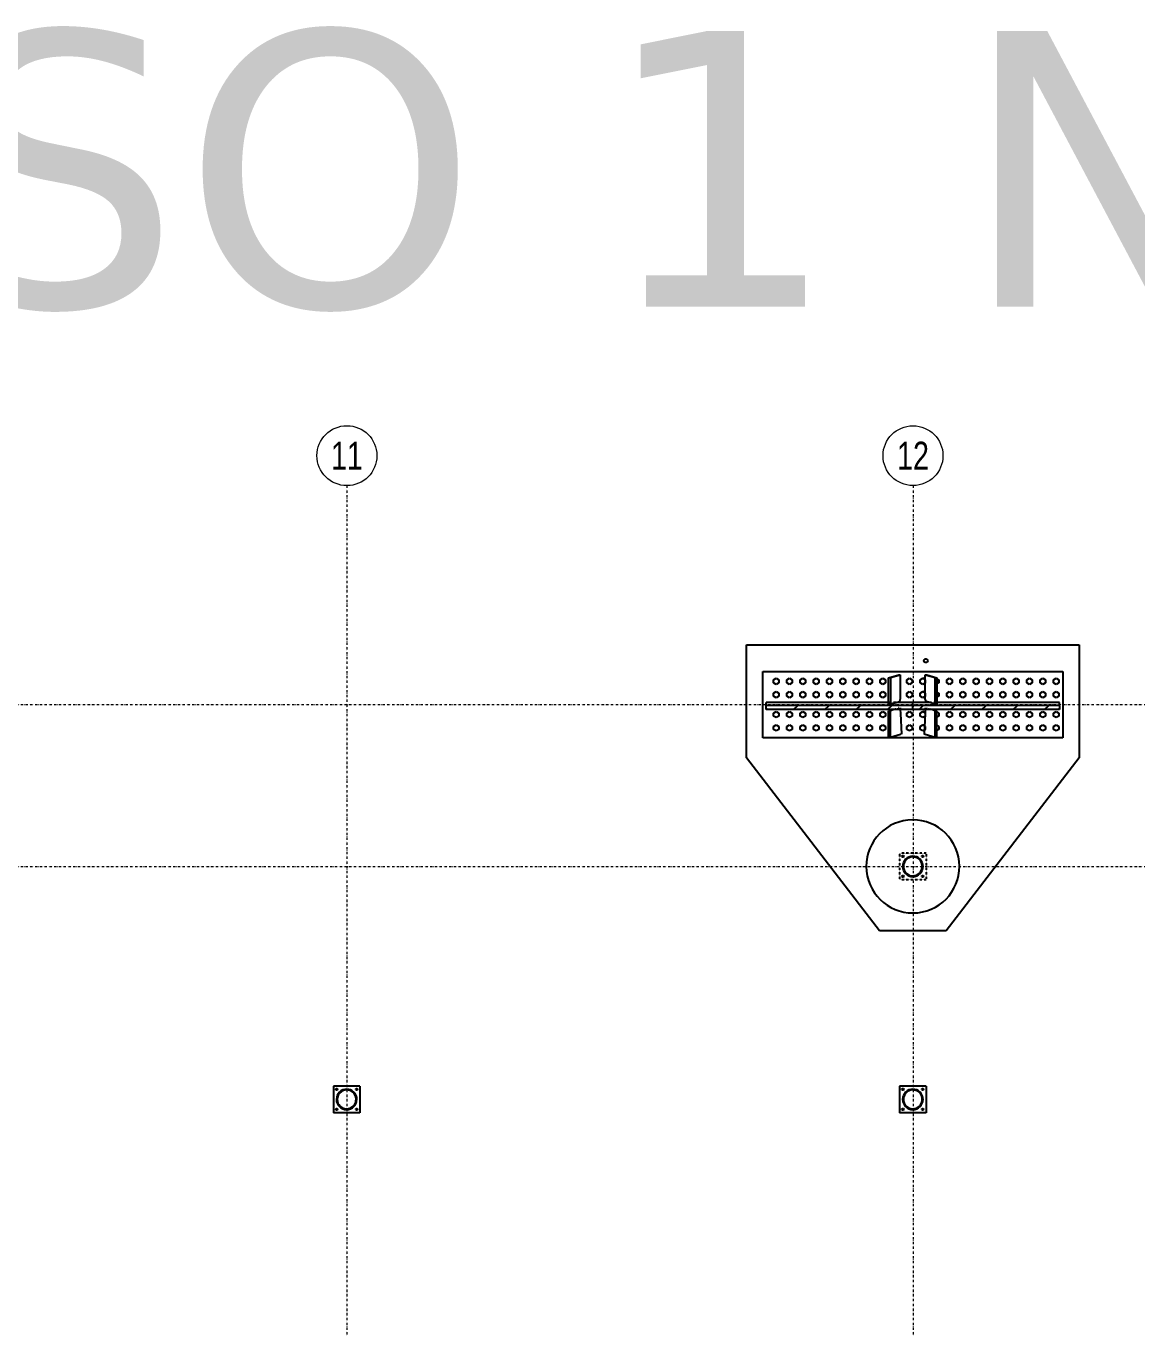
# Model space of a CAD drawing. Header units: millimetres. Extents: x 1541 to 289025, y -12015 to 47026.
# Drawn here: x 13612 to 14821, y -10196 to -8778 of the extents above; entities that cross this region are included whole.
import ezdxf
from ezdxf.enums import TextEntityAlignment as Align

# ---------------------------------------------------------------- set-up
doc = ezdxf.new("R2010")
doc.units = ezdxf.units.MM
doc.header["$LTSCALE"] = 0.1
for name, pattern in [('ACAD_ISO02W100', [15, 12, -3]), ('DASHDOTX2', [50.8, 25.4, -12.7, 0, -12.7]), ('DXK_LINE_DOT2', [3.9198, 1.9599, -1.9599]), ('Grid Line', [3.33375, 1.905, -0.47625, 0.47625, -0.47625])]:
    doc.linetypes.add(name, pattern=pattern)
doc.layers.get('0').update_dxf_attribs({"color": 255})
doc.layers.add('COTAS', color=8, linetype='Continuous')
doc.layers.add('TEXTO GENRAL', color=3, linetype='Continuous')
doc.layers.add('E_EJES', color=8, linetype='Continuous', lineweight=9)
doc.layers.add('E_EJES-1', color=8, linetype='Grid Line', lineweight=9)
doc.styles.add('Swis721 LtCn BT_1', font='swisscl.ttf', dxfattribs={"height": 0.42})
doc.styles.add('TEXTO GENERAL', font='verdana.ttf', dxfattribs={"height": 0.9})

# ---------------------------------------------------------------- blocks, each defined once
blk = doc.blocks.new('Grid - CNI_NOMBRE EJES-372759-_26_00m_LOC COLUMNAS Y MUROS PISO 7')
at = {"layer": 'E_EJES'}
blk.add_circle((0, 0), 0.003, dxfattribs=at)

msp = doc.modelspace()

# ---------------------------------------------------------------- hatches: boundary and pattern name
at = {"linetype": 'Continuous'}
h = msp.add_hatch(dxfattribs=at)
h.set_pattern_fill('', scale=7.611392, style=0, pattern_type=0)
h.set_pattern_definition([(45, (14417.823, -9517.53), (-17.088, 17.088), [])])
h.paths.add_polyline_path([(14736.8, -9517.5), (14417.8, -9517.5), (14417.8, -9518.3), (14418, -9522.2), (14736.6, -9522.2), (14736.8, -9518.3)])
h = msp.add_hatch(dxfattribs=at)
h.set_pattern_fill('', scale=7.611392, style=0, pattern_type=0)
h.set_pattern_definition([(45, (14588.128, -9690.706), (-17.088, 17.088), [])])
h.paths.add_polyline_path([(14588.3, -9692.9), (14588.1, -9690.7), (14587.5, -9688.6), (14586.5, -9686.7), (14585.1, -9685), (14583.4, -9683.7), (14581.5, -9682.6), (14579.4, -9682), (14577.3, -9681.8), (14575.1, -9682), (14573.1, -9682.6), (14571.1, -9683.7), (14569.5, -9685), (14568.1, -9686.7), (14567.1, -9688.6), (14566.4, -9690.7), (14566.2, -9692.9), (14566.4, -9695), (14567.1, -9697.1), (14568.1, -9699), (14569.5, -9700.7), (14571.1, -9702.1), (14573.1, -9703.1), (14575.1, -9703.7), (14577.3, -9703.9), (14579.4, -9703.7), (14581.5, -9703.1), (14583.4, -9702.1), (14585.1, -9700.7), (14586.5, -9699), (14587.5, -9697.1), (14588.1, -9695)])
h.paths.add_polyline_path([(14586.8, -9696.8), (14585.9, -9698.6), (14584.6, -9700.2), (14583, -9701.5), (14581.2, -9702.4), (14579.3, -9703), (14577.3, -9703.2), (14575.3, -9703), (14573.3, -9702.4), (14571.5, -9701.5), (14570, -9700.2), (14568.7, -9698.6), (14567.7, -9696.8), (14567.2, -9694.9), (14567, -9692.9), (14567.2, -9690.8), (14567.7, -9688.9), (14568.7, -9687.1), (14570, -9685.6), (14571.5, -9684.3), (14573.3, -9683.3), (14575.3, -9682.7), (14577.3, -9682.5), (14579.3, -9682.7), (14581.2, -9683.3), (14583, -9684.3), (14584.6, -9685.6), (14585.9, -9687.1), (14586.8, -9688.9), (14587.4, -9690.8), (14587.6, -9692.9), (14587.4, -9694.9)])
h = msp.add_hatch(color=96, dxfattribs=at)
h.paths.add_polyline_path([(13972.2, -9946.6), (13972, -9944.4), (13971.3, -9942.4), (13970.3, -9940.4), (13968.9, -9938.8), (13967.3, -9937.4), (13965.4, -9936.4), (13963.3, -9935.7), (13961.1, -9935.5), (13959, -9935.7), (13956.9, -9936.4), (13955, -9937.4), (13953.3, -9938.8), (13951.9, -9940.4), (13950.9, -9942.4), (13950.3, -9944.4), (13950.1, -9946.6), (13950.3, -9948.7), (13950.9, -9950.8), (13951.9, -9952.7), (13953.3, -9954.4), (13955, -9955.8), (13956.9, -9956.8), (13959, -9957.4), (13961.1, -9957.6), (13963.3, -9957.4), (13965.4, -9956.8), (13967.3, -9955.8), (13968.9, -9954.4), (13970.3, -9952.7), (13971.3, -9950.8), (13972, -9948.7)])
h.paths.add_polyline_path([(13970.7, -9950.5), (13969.7, -9952.3), (13968.4, -9953.9), (13966.9, -9955.2), (13965.1, -9956.1), (13963.1, -9956.7), (13961.1, -9956.9), (13959.1, -9956.7), (13957.2, -9956.1), (13955.4, -9955.2), (13953.8, -9953.9), (13952.5, -9952.3), (13951.6, -9950.5), (13951, -9948.6), (13950.8, -9946.6), (13951, -9944.6), (13951.6, -9942.6), (13952.5, -9940.8), (13953.8, -9939.3), (13955.4, -9938), (13957.2, -9937), (13959.1, -9936.5), (13961.1, -9936.3), (13963.1, -9936.5), (13965.1, -9937), (13966.9, -9938), (13968.4, -9939.3), (13969.7, -9940.8), (13970.7, -9942.6), (13971.3, -9944.6), (13971.5, -9946.6), (13971.3, -9948.6)])
h = msp.add_hatch(color=96, dxfattribs=at)
h.paths.add_polyline_path([(14588.3, -9946.6), (14588.1, -9944.4), (14587.5, -9942.3), (14586.5, -9940.4), (14585.1, -9938.8), (14583.4, -9937.4), (14581.5, -9936.4), (14579.4, -9935.7), (14577.3, -9935.5), (14575.1, -9935.7), (14573, -9936.4), (14571.1, -9937.4), (14569.5, -9938.8), (14568.1, -9940.4), (14567.1, -9942.3), (14566.4, -9944.4), (14566.2, -9946.6), (14566.4, -9948.7), (14567.1, -9950.8), (14568.1, -9952.7), (14569.5, -9954.4), (14571.1, -9955.8), (14573, -9956.8), (14575.1, -9957.4), (14577.3, -9957.6), (14579.4, -9957.4), (14581.5, -9956.8), (14583.4, -9955.8), (14585.1, -9954.4), (14586.5, -9952.7), (14587.5, -9950.8), (14588.1, -9948.7)])
h.paths.add_polyline_path([(14586.8, -9950.5), (14585.9, -9952.3), (14584.6, -9953.9), (14583, -9955.2), (14581.2, -9956.1), (14579.3, -9956.7), (14577.3, -9956.9), (14575.3, -9956.7), (14573.3, -9956.1), (14571.5, -9955.2), (14570, -9953.9), (14568.7, -9952.3), (14567.7, -9950.5), (14567.1, -9948.6), (14566.9, -9946.6), (14567.1, -9944.6), (14567.7, -9942.6), (14568.7, -9940.8), (14570, -9939.3), (14571.5, -9938), (14573.3, -9937), (14575.3, -9936.4), (14577.3, -9936.2), (14579.3, -9936.4), (14581.2, -9937), (14583, -9938), (14584.6, -9939.3), (14585.9, -9940.8), (14586.8, -9942.6), (14587.4, -9944.6), (14587.6, -9946.6), (14587.4, -9948.6)])

# ---------------------------------------------------------------- linework, layer by layer
at = {"color": 2, "linetype": 'Continuous'}
for p, q in [((14396.1, -9574.7), (14396.1, -9451.5)), ((14396.1, -9451.5), (14758.5, -9451.5)), ((14758.5, -9451.5), (14758.5, -9574.7)), ((14414.2, -9553), (14414.2, -9480.5)), ((14414.2, -9480.5), (14740.4, -9480.5)), ((14551, -9487.4), (14561.9, -9484.2)), ((14552.9, -9487.3), (14563.6, -9484.2)), ((14561.9, -9484.2), (14563.6, -9484.2)), ((14563.6, -9484.2), (14563.7, -9510.3)), ((14590.9, -9484.2), (14592.7, -9484.2)), ((14590.9, -9510.3), (14590.9, -9484.2)), ((14590.9, -9484.2), (14601.6, -9487.3)), ((14592.7, -9484.2), (14603.5, -9487.4)), ((14740.4, -9480.5), (14740.4, -9553)), ((14551, -9487.4), (14552.9, -9487.3)), ((14551, -9516.4), (14551, -9487.4)), ((14552.9, -9487.3), (14552.9, -9516.3)), ((14601.6, -9516.3), (14601.6, -9487.3)), ((14601.6, -9487.3), (14603.5, -9487.4)), ((14603.5, -9487.4), (14603.5, -9516.4)), ((14552.9, -9516.3), (14562.9, -9513.4)), ((14563.7, -9510.3), (14562.9, -9513.4)), ((14591.7, -9513.4), (14590.9, -9510.3)), ((14601.6, -9516.3), (14591.7, -9513.4)), ((14417.8, -9517.5), (14417.8, -9514.4)), ((14551, -9514.4), (14417.8, -9514.4)), ((14417.8, -9518.3), (14417.8, -9517.5)), ((14736.8, -9517.5), (14417.8, -9517.5)), ((14417.8, -9522.2), (14417.8, -9518.3)), ((14418, -9522.2), (14417.8, -9518.3)), ((14418, -9522.2), (14417.8, -9522.2)), ((14736.6, -9522.2), (14418, -9522.2)), ((14552.9, -9516.3), (14551, -9516.4)), ((14555.3, -9522.2), (14551, -9523.5)), ((14551, -9523.5), (14552.9, -9523.4)), ((14551, -9552.6), (14551, -9523.5)), ((14557, -9522.2), (14552.9, -9523.4)), ((14552.9, -9552.5), (14552.9, -9523.4)), ((14595, -9514.4), (14559.6, -9514.4)), ((14563.7, -9520.2), (14563.7, -9522.2)), ((14563.7, -9522.2), (14563.9, -9526.4)), ((14563.9, -9526.4), (14565, -9548.9)), ((14590.6, -9526.4), (14589.6, -9548.9)), ((14590.8, -9522.2), (14590.6, -9526.4)), ((14590.9, -9520.2), (14590.8, -9522.2)), ((14601.6, -9523.4), (14597.5, -9522.2)), ((14603.5, -9523.5), (14599.3, -9522.2)), ((14603.5, -9516.4), (14601.6, -9516.3)), ((14601.6, -9552.5), (14601.6, -9523.4)), ((14601.6, -9523.4), (14603.5, -9523.5)), ((14736.8, -9514.4), (14603.5, -9514.4)), ((14603.5, -9552.6), (14603.5, -9523.5)), ((14736.8, -9518.3), (14736.6, -9522.2)), ((14736.8, -9522.2), (14736.6, -9522.2)), ((14736.8, -9517.5), (14736.8, -9514.4)), ((14736.8, -9518.3), (14736.8, -9517.5)), ((14736.8, -9518.3), (14736.8, -9522.2)), ((14740.4, -9553), (14414.2, -9553)), ((14551, -9552.6), (14552.9, -9552.5)), ((14563.9, -9549.2), (14552.9, -9552.5)), ((14590.6, -9549.2), (14589.6, -9548.9)), ((14601.6, -9552.5), (14590.6, -9549.2)), ((14601.6, -9552.5), (14603.5, -9552.6)), ((14541, -9763), (14396.1, -9574.7)), ((14758.5, -9574.7), (14613.5, -9763)), ((14613.5, -9763), (14541, -9763)), ((13975.6, -9932.1), (13946.6, -9932.1)), ((13946.6, -9932.1), (13946.6, -9961.1)), ((13975.6, -9932.1), (13975.6, -9961.1)), ((14591.8, -9932.1), (14562.8, -9932.1)), ((14562.8, -9932.1), (14562.8, -9961.1)), ((14591.8, -9932.1), (14591.8, -9961.1)), ((13975.6, -9961.1), (13946.6, -9961.1)), ((14591.8, -9961.1), (14562.8, -9961.1))]:
    msp.add_line(p, q, dxfattribs=at)
at = {"color": 7, "linetype": 'Continuous'}
for p, q in [((14425.8, -9489.7), (14428.7, -9488)), ((14425.8, -9493), (14425.8, -9489.7)), ((14428.7, -9494.7), (14425.8, -9493)), ((14428.7, -9488), (14431.6, -9489.7)), ((14431.6, -9493), (14428.7, -9494.7)), ((14431.6, -9489.7), (14431.6, -9493)), ((14440.3, -9489.7), (14443.2, -9488)), ((14440.3, -9493), (14440.3, -9489.7)), ((14443.2, -9494.7), (14440.3, -9493)), ((14443.2, -9488), (14446.1, -9489.7)), ((14446.1, -9493), (14443.2, -9494.7)), ((14446.1, -9489.7), (14446.1, -9493)), ((14454.8, -9489.7), (14457.7, -9488)), ((14454.8, -9493), (14454.8, -9489.7)), ((14457.7, -9494.7), (14454.8, -9493)), ((14457.7, -9488), (14460.6, -9489.7)), ((14460.6, -9493), (14457.7, -9494.7)), ((14460.6, -9489.7), (14460.6, -9493)), ((14469.3, -9489.7), (14472.2, -9488)), ((14469.3, -9493), (14469.3, -9489.7)), ((14472.2, -9494.7), (14469.3, -9493)), ((14472.2, -9488), (14475.1, -9489.7)), ((14475.1, -9493), (14472.2, -9494.7)), ((14475.1, -9489.7), (14475.1, -9493)), ((14483.8, -9489.7), (14486.7, -9488)), ((14483.8, -9493), (14483.8, -9489.7)), ((14486.7, -9494.7), (14483.8, -9493)), ((14486.7, -9488), (14489.6, -9489.7)), ((14489.6, -9493), (14486.7, -9494.7)), ((14489.6, -9489.7), (14489.6, -9493)), ((14498.3, -9489.7), (14501.2, -9488)), ((14498.3, -9493), (14498.3, -9489.7)), ((14501.2, -9494.7), (14498.3, -9493)), ((14501.2, -9488), (14504.1, -9489.7)), ((14504.1, -9493), (14501.2, -9494.7)), ((14504.1, -9489.7), (14504.1, -9493)), ((14512.8, -9489.7), (14515.7, -9488)), ((14512.8, -9493), (14512.8, -9489.7)), ((14515.7, -9494.7), (14512.8, -9493)), ((14515.7, -9488), (14518.6, -9489.7)), ((14518.6, -9493), (14515.7, -9494.7)), ((14518.6, -9489.7), (14518.6, -9493)), ((14527.3, -9489.7), (14530.2, -9488)), ((14527.3, -9493), (14527.3, -9489.7)), ((14530.2, -9494.7), (14527.3, -9493)), ((14530.2, -9488), (14533.1, -9489.7)), ((14533.1, -9493), (14530.2, -9494.7)), ((14533.1, -9489.7), (14533.1, -9493)), ((14541.8, -9489.7), (14544.7, -9488)), ((14541.8, -9493), (14541.8, -9489.7)), ((14544.7, -9494.7), (14541.8, -9493)), ((14544.7, -9488), (14547.6, -9489.7)), ((14547.6, -9493), (14544.7, -9494.7)), ((14547.6, -9489.7), (14547.6, -9493)), ((14570.8, -9489.7), (14573.7, -9488)), ((14570.8, -9493), (14570.8, -9489.7)), ((14573.7, -9494.7), (14570.8, -9493)), ((14573.7, -9488), (14576.6, -9489.7)), ((14576.6, -9493), (14573.7, -9494.7)), ((14576.6, -9489.7), (14576.6, -9493)), ((14585.3, -9489.7), (14588.2, -9488)), ((14585.3, -9493), (14585.3, -9489.7)), ((14588.2, -9494.7), (14585.3, -9493)), ((14591.1, -9489.7), (14588.2, -9488)), ((14591.1, -9493), (14588.2, -9494.7)), ((14591.1, -9493), (14591.1, -9489.7)), ((14603.5, -9488.5), (14605.6, -9489.7)), ((14605.6, -9493), (14603.5, -9494.2)), ((14605.6, -9489.7), (14605.6, -9493)), ((14614.3, -9489.7), (14617.2, -9488)), ((14614.3, -9493), (14614.3, -9489.7)), ((14617.2, -9494.7), (14614.3, -9493)), ((14617.2, -9488), (14620.1, -9489.7)), ((14620.1, -9493), (14617.2, -9494.7)), ((14620.1, -9489.7), (14620.1, -9493)), ((14628.8, -9489.7), (14631.7, -9488)), ((14628.8, -9493), (14628.8, -9489.7)), ((14631.7, -9494.7), (14628.8, -9493)), ((14631.7, -9488), (14634.6, -9489.7)), ((14634.6, -9493), (14631.7, -9494.7)), ((14634.6, -9489.7), (14634.6, -9493)), ((14643.3, -9489.7), (14646.2, -9488)), ((14643.3, -9493), (14643.3, -9489.7)), ((14646.2, -9494.7), (14643.3, -9493)), ((14646.2, -9488), (14649.1, -9489.7)), ((14649.1, -9493), (14646.2, -9494.7)), ((14649.1, -9489.7), (14649.1, -9493)), ((14657.8, -9489.7), (14660.7, -9488)), ((14657.8, -9493), (14657.8, -9489.7)), ((14660.7, -9494.7), (14657.8, -9493)), ((14660.7, -9488), (14663.6, -9489.7)), ((14663.6, -9493), (14660.7, -9494.7)), ((14663.6, -9489.7), (14663.6, -9493)), ((14672.3, -9489.7), (14675.2, -9488)), ((14672.3, -9493), (14672.3, -9489.7)), ((14675.2, -9494.7), (14672.3, -9493)), ((14675.2, -9488), (14678.1, -9489.7)), ((14678.1, -9493), (14675.2, -9494.7)), ((14678.1, -9489.7), (14678.1, -9493)), ((14686.8, -9489.7), (14689.7, -9488)), ((14686.8, -9493), (14686.8, -9489.7)), ((14689.7, -9494.7), (14686.8, -9493)), ((14689.7, -9488), (14692.6, -9489.7)), ((14692.6, -9493), (14689.7, -9494.7)), ((14692.6, -9489.7), (14692.6, -9493)), ((14701.3, -9489.7), (14704.2, -9488)), ((14701.3, -9493), (14701.3, -9489.7)), ((14704.2, -9494.7), (14701.3, -9493)), ((14704.2, -9488), (14707.1, -9489.7)), ((14707.1, -9493), (14704.2, -9494.7)), ((14707.1, -9489.7), (14707.1, -9493)), ((14715.8, -9489.7), (14718.7, -9488)), ((14715.8, -9493), (14715.8, -9489.7)), ((14718.7, -9494.7), (14715.8, -9493)), ((14718.7, -9488), (14721.6, -9489.7)), ((14721.6, -9493), (14718.7, -9494.7)), ((14721.6, -9489.7), (14721.6, -9493)), ((14730.3, -9489.7), (14733.2, -9488)), ((14730.3, -9493), (14730.3, -9489.7)), ((14733.2, -9494.7), (14730.3, -9493)), ((14733.2, -9488), (14736.1, -9489.7)), ((14736.1, -9493), (14733.2, -9494.7)), ((14736.1, -9489.7), (14736.1, -9493)), ((14425.8, -9504.2), (14428.7, -9502.5)), ((14425.8, -9507.5), (14425.8, -9504.2)), ((14428.7, -9509.2), (14425.8, -9507.5)), ((14428.7, -9502.5), (14431.6, -9504.2)), ((14431.6, -9507.5), (14428.7, -9509.2)), ((14431.6, -9504.2), (14431.6, -9507.5)), ((14440.3, -9504.2), (14443.2, -9502.5)), ((14440.3, -9507.5), (14440.3, -9504.2)), ((14443.2, -9509.2), (14440.3, -9507.5)), ((14443.2, -9502.5), (14446.1, -9504.2)), ((14446.1, -9507.5), (14443.2, -9509.2)), ((14446.1, -9504.2), (14446.1, -9507.5)), ((14454.8, -9504.2), (14457.7, -9502.5)), ((14454.8, -9507.5), (14454.8, -9504.2)), ((14457.7, -9509.2), (14454.8, -9507.5)), ((14457.7, -9502.5), (14460.6, -9504.2)), ((14460.6, -9507.5), (14457.7, -9509.2)), ((14460.6, -9504.2), (14460.6, -9507.5)), ((14469.3, -9504.2), (14472.2, -9502.5)), ((14469.3, -9507.5), (14469.3, -9504.2)), ((14472.2, -9509.2), (14469.3, -9507.5)), ((14472.2, -9502.5), (14475.1, -9504.2)), ((14475.1, -9507.5), (14472.2, -9509.2)), ((14475.1, -9504.2), (14475.1, -9507.5)), ((14483.8, -9504.2), (14486.7, -9502.5)), ((14483.8, -9507.5), (14483.8, -9504.2)), ((14486.7, -9509.2), (14483.8, -9507.5)), ((14486.7, -9502.5), (14489.6, -9504.2)), ((14489.6, -9507.5), (14486.7, -9509.2)), ((14489.6, -9504.2), (14489.6, -9507.5)), ((14498.3, -9504.2), (14501.2, -9502.5)), ((14498.3, -9507.5), (14498.3, -9504.2)), ((14501.2, -9509.2), (14498.3, -9507.5)), ((14501.2, -9502.5), (14504.1, -9504.2)), ((14504.1, -9507.5), (14501.2, -9509.2)), ((14504.1, -9504.2), (14504.1, -9507.5)), ((14512.8, -9504.2), (14515.7, -9502.5)), ((14512.8, -9507.5), (14512.8, -9504.2)), ((14515.7, -9509.2), (14512.8, -9507.5)), ((14515.7, -9502.5), (14518.6, -9504.2)), ((14518.6, -9507.5), (14515.7, -9509.2)), ((14518.6, -9504.2), (14518.6, -9507.5)), ((14527.3, -9504.2), (14530.2, -9502.5)), ((14527.3, -9507.5), (14527.3, -9504.2)), ((14530.2, -9509.2), (14527.3, -9507.5)), ((14530.2, -9502.5), (14533.1, -9504.2)), ((14533.1, -9507.5), (14530.2, -9509.2)), ((14533.1, -9504.2), (14533.1, -9507.5)), ((14541.8, -9504.2), (14544.7, -9502.5)), ((14541.8, -9507.5), (14541.8, -9504.2)), ((14544.7, -9509.2), (14541.8, -9507.5)), ((14544.7, -9502.5), (14547.6, -9504.2)), ((14547.6, -9507.5), (14544.7, -9509.2)), ((14547.6, -9504.2), (14547.6, -9507.5)), ((14570.8, -9504.2), (14573.7, -9502.5)), ((14570.8, -9507.5), (14570.8, -9504.2)), ((14573.7, -9509.2), (14570.8, -9507.5)), ((14573.7, -9502.5), (14576.6, -9504.2)), ((14576.6, -9507.5), (14573.7, -9509.2)), ((14576.6, -9504.2), (14576.6, -9507.5)), ((14585.3, -9504.2), (14588.2, -9502.5)), ((14585.3, -9507.5), (14585.3, -9504.2)), ((14588.2, -9509.2), (14585.3, -9507.5)), ((14591.1, -9504.2), (14588.2, -9502.5)), ((14591.1, -9507.5), (14588.2, -9509.2)), ((14591.1, -9507.5), (14591.1, -9504.2)), ((14603.5, -9503), (14605.6, -9504.2)), ((14605.6, -9507.5), (14603.5, -9508.7)), ((14605.6, -9504.2), (14605.6, -9507.5)), ((14614.3, -9504.2), (14617.2, -9502.5)), ((14614.3, -9507.5), (14614.3, -9504.2)), ((14617.2, -9509.2), (14614.3, -9507.5)), ((14617.2, -9502.5), (14620.1, -9504.2)), ((14620.1, -9507.5), (14617.2, -9509.2)), ((14620.1, -9504.2), (14620.1, -9507.5)), ((14628.8, -9504.2), (14631.7, -9502.5)), ((14628.8, -9507.5), (14628.8, -9504.2)), ((14631.7, -9509.2), (14628.8, -9507.5)), ((14631.7, -9502.5), (14634.6, -9504.2)), ((14634.6, -9507.5), (14631.7, -9509.2)), ((14634.6, -9504.2), (14634.6, -9507.5)), ((14643.3, -9504.2), (14646.2, -9502.5)), ((14643.3, -9507.5), (14643.3, -9504.2)), ((14646.2, -9509.2), (14643.3, -9507.5)), ((14646.2, -9502.5), (14649.1, -9504.2)), ((14649.1, -9507.5), (14646.2, -9509.2)), ((14649.1, -9504.2), (14649.1, -9507.5)), ((14657.8, -9504.2), (14660.7, -9502.5)), ((14657.8, -9507.5), (14657.8, -9504.2)), ((14660.7, -9509.2), (14657.8, -9507.5)), ((14660.7, -9502.5), (14663.6, -9504.2)), ((14663.6, -9507.5), (14660.7, -9509.2)), ((14663.6, -9504.2), (14663.6, -9507.5)), ((14672.3, -9504.2), (14675.2, -9502.5)), ((14672.3, -9507.5), (14672.3, -9504.2)), ((14675.2, -9509.2), (14672.3, -9507.5)), ((14675.2, -9502.5), (14678.1, -9504.2)), ((14678.1, -9507.5), (14675.2, -9509.2)), ((14678.1, -9504.2), (14678.1, -9507.5)), ((14686.8, -9504.2), (14689.7, -9502.5)), ((14686.8, -9507.5), (14686.8, -9504.2)), ((14689.7, -9509.2), (14686.8, -9507.5)), ((14689.7, -9502.5), (14692.6, -9504.2)), ((14692.6, -9507.5), (14689.7, -9509.2)), ((14692.6, -9504.2), (14692.6, -9507.5)), ((14701.3, -9504.2), (14704.2, -9502.5)), ((14701.3, -9507.5), (14701.3, -9504.2)), ((14704.2, -9509.2), (14701.3, -9507.5)), ((14704.2, -9502.5), (14707.1, -9504.2)), ((14707.1, -9507.5), (14704.2, -9509.2)), ((14707.1, -9504.2), (14707.1, -9507.5)), ((14715.8, -9504.2), (14718.7, -9502.5)), ((14715.8, -9507.5), (14715.8, -9504.2)), ((14718.7, -9509.2), (14715.8, -9507.5)), ((14718.7, -9502.5), (14721.6, -9504.2)), ((14721.6, -9507.5), (14718.7, -9509.2)), ((14721.6, -9504.2), (14721.6, -9507.5)), ((14730.3, -9504.2), (14733.2, -9502.5)), ((14730.3, -9507.5), (14730.3, -9504.2)), ((14733.2, -9509.2), (14730.3, -9507.5)), ((14733.2, -9502.5), (14736.1, -9504.2)), ((14736.1, -9507.5), (14733.2, -9509.2)), ((14736.1, -9504.2), (14736.1, -9507.5)), ((14425.8, -9525.9), (14428.7, -9524.2)), ((14425.8, -9529.3), (14425.8, -9525.9)), ((14428.7, -9524.2), (14431.6, -9525.9)), ((14431.6, -9525.9), (14431.6, -9529.3)), ((14440.3, -9525.9), (14443.2, -9524.2)), ((14440.3, -9529.3), (14440.3, -9525.9)), ((14443.2, -9524.2), (14446.1, -9525.9)), ((14446.1, -9525.9), (14446.1, -9529.3)), ((14454.8, -9525.9), (14457.7, -9524.2)), ((14454.8, -9529.3), (14454.8, -9525.9)), ((14457.7, -9524.2), (14460.6, -9525.9)), ((14460.6, -9525.9), (14460.6, -9529.3)), ((14469.3, -9525.9), (14472.2, -9524.2)), ((14469.3, -9529.3), (14469.3, -9525.9)), ((14472.2, -9524.2), (14475.1, -9525.9)), ((14475.1, -9525.9), (14475.1, -9529.3)), ((14483.8, -9525.9), (14486.7, -9524.2)), ((14483.8, -9529.3), (14483.8, -9525.9)), ((14486.7, -9524.2), (14489.6, -9525.9)), ((14489.6, -9525.9), (14489.6, -9529.3)), ((14498.3, -9525.9), (14501.2, -9524.2)), ((14498.3, -9529.3), (14498.3, -9525.9)), ((14501.2, -9524.2), (14504.1, -9525.9)), ((14504.1, -9525.9), (14504.1, -9529.3)), ((14512.8, -9525.9), (14515.7, -9524.2)), ((14512.8, -9529.3), (14512.8, -9525.9)), ((14515.7, -9524.2), (14518.6, -9525.9)), ((14518.6, -9525.9), (14518.6, -9529.3)), ((14527.3, -9525.9), (14530.2, -9524.2)), ((14527.3, -9529.3), (14527.3, -9525.9)), ((14530.2, -9524.2), (14533.1, -9525.9)), ((14533.1, -9525.9), (14533.1, -9529.3)), ((14541.8, -9525.9), (14544.7, -9524.2)), ((14541.8, -9529.3), (14541.8, -9525.9)), ((14544.7, -9524.2), (14547.6, -9525.9)), ((14547.6, -9525.9), (14547.6, -9529.3)), ((14570.8, -9525.9), (14573.7, -9524.2)), ((14570.8, -9529.3), (14570.8, -9525.9)), ((14573.7, -9524.2), (14576.6, -9525.9)), ((14576.6, -9525.9), (14576.6, -9529.3)), ((14585.3, -9525.9), (14588.2, -9524.2)), ((14585.3, -9529.3), (14585.3, -9525.9)), ((14591.1, -9525.9), (14588.2, -9524.2)), ((14591.1, -9529.3), (14591.1, -9525.9)), ((14603.5, -9524.7), (14605.6, -9525.9)), ((14605.6, -9525.9), (14605.6, -9529.3)), ((14614.3, -9525.9), (14617.2, -9524.2)), ((14614.3, -9529.3), (14614.3, -9525.9)), ((14617.2, -9524.2), (14620.1, -9525.9)), ((14620.1, -9525.9), (14620.1, -9529.3)), ((14628.8, -9525.9), (14631.7, -9524.2)), ((14628.8, -9529.3), (14628.8, -9525.9)), ((14631.7, -9524.2), (14634.6, -9525.9)), ((14634.6, -9525.9), (14634.6, -9529.3)), ((14643.3, -9525.9), (14646.2, -9524.2)), ((14643.3, -9529.3), (14643.3, -9525.9)), ((14646.2, -9524.2), (14649.1, -9525.9)), ((14649.1, -9525.9), (14649.1, -9529.3)), ((14657.8, -9525.9), (14660.7, -9524.2)), ((14657.8, -9529.3), (14657.8, -9525.9)), ((14660.7, -9524.2), (14663.6, -9525.9)), ((14663.6, -9525.9), (14663.6, -9529.3)), ((14672.3, -9525.9), (14675.2, -9524.2)), ((14672.3, -9529.3), (14672.3, -9525.9)), ((14675.2, -9524.2), (14678.1, -9525.9)), ((14678.1, -9525.9), (14678.1, -9529.3)), ((14686.8, -9525.9), (14689.7, -9524.2)), ((14686.8, -9529.3), (14686.8, -9525.9)), ((14689.7, -9524.2), (14692.6, -9525.9)), ((14692.6, -9525.9), (14692.6, -9529.3)), ((14701.3, -9525.9), (14704.2, -9524.2)), ((14701.3, -9529.3), (14701.3, -9525.9)), ((14704.2, -9524.2), (14707.1, -9525.9)), ((14707.1, -9525.9), (14707.1, -9529.3)), ((14715.8, -9525.9), (14718.7, -9524.2)), ((14715.8, -9529.3), (14715.8, -9525.9)), ((14718.7, -9524.2), (14721.6, -9525.9)), ((14721.6, -9525.9), (14721.6, -9529.3)), ((14730.3, -9525.9), (14733.2, -9524.2)), ((14730.3, -9529.3), (14730.3, -9525.9)), ((14733.2, -9524.2), (14736.1, -9525.9)), ((14736.1, -9525.9), (14736.1, -9529.3)), ((14428.7, -9530.9), (14425.8, -9529.3)), ((14425.8, -9540.4), (14428.7, -9538.7)), ((14425.8, -9543.8), (14425.8, -9540.4)), ((14431.6, -9529.3), (14428.7, -9530.9)), ((14428.7, -9538.7), (14431.6, -9540.4)), ((14431.6, -9540.4), (14431.6, -9543.8)), ((14443.2, -9530.9), (14440.3, -9529.3)), ((14440.3, -9540.4), (14443.2, -9538.7)), ((14440.3, -9543.8), (14440.3, -9540.4)), ((14446.1, -9529.3), (14443.2, -9530.9)), ((14443.2, -9538.7), (14446.1, -9540.4)), ((14446.1, -9540.4), (14446.1, -9543.8)), ((14457.7, -9530.9), (14454.8, -9529.3)), ((14454.8, -9540.4), (14457.7, -9538.7)), ((14454.8, -9543.8), (14454.8, -9540.4)), ((14460.6, -9529.3), (14457.7, -9530.9)), ((14457.7, -9538.7), (14460.6, -9540.4)), ((14460.6, -9540.4), (14460.6, -9543.8)), ((14472.2, -9530.9), (14469.3, -9529.3)), ((14469.3, -9540.4), (14472.2, -9538.7)), ((14469.3, -9543.8), (14469.3, -9540.4)), ((14475.1, -9529.3), (14472.2, -9530.9)), ((14472.2, -9538.7), (14475.1, -9540.4)), ((14475.1, -9540.4), (14475.1, -9543.8)), ((14486.7, -9530.9), (14483.8, -9529.3)), ((14483.8, -9540.4), (14486.7, -9538.7)), ((14483.8, -9543.8), (14483.8, -9540.4)), ((14489.6, -9529.3), (14486.7, -9530.9)), ((14486.7, -9538.7), (14489.6, -9540.4)), ((14489.6, -9540.4), (14489.6, -9543.8)), ((14501.2, -9530.9), (14498.3, -9529.3)), ((14498.3, -9540.4), (14501.2, -9538.7)), ((14498.3, -9543.8), (14498.3, -9540.4)), ((14504.1, -9529.3), (14501.2, -9530.9)), ((14501.2, -9538.7), (14504.1, -9540.4)), ((14504.1, -9540.4), (14504.1, -9543.8)), ((14515.7, -9530.9), (14512.8, -9529.3)), ((14512.8, -9540.4), (14515.7, -9538.7)), ((14512.8, -9543.8), (14512.8, -9540.4)), ((14518.6, -9529.3), (14515.7, -9530.9)), ((14515.7, -9538.7), (14518.6, -9540.4)), ((14518.6, -9540.4), (14518.6, -9543.8)), ((14530.2, -9530.9), (14527.3, -9529.3)), ((14527.3, -9540.4), (14530.2, -9538.7)), ((14527.3, -9543.8), (14527.3, -9540.4)), ((14533.1, -9529.3), (14530.2, -9530.9)), ((14530.2, -9538.7), (14533.1, -9540.4)), ((14533.1, -9540.4), (14533.1, -9543.8)), ((14544.7, -9530.9), (14541.8, -9529.3)), ((14541.8, -9540.4), (14544.7, -9538.7)), ((14541.8, -9543.8), (14541.8, -9540.4)), ((14547.6, -9529.3), (14544.7, -9530.9)), ((14544.7, -9538.7), (14547.6, -9540.4)), ((14547.6, -9540.4), (14547.6, -9543.8)), ((14573.7, -9530.9), (14570.8, -9529.3)), ((14570.8, -9540.4), (14573.7, -9538.7)), ((14570.8, -9543.8), (14570.8, -9540.4)), ((14576.6, -9529.3), (14573.7, -9530.9)), ((14573.7, -9538.7), (14576.6, -9540.4)), ((14576.6, -9540.4), (14576.6, -9543.8)), ((14588.2, -9530.9), (14585.3, -9529.3)), ((14585.3, -9540.4), (14588.2, -9538.7)), ((14585.3, -9543.8), (14585.3, -9540.4)), ((14591.1, -9529.3), (14588.2, -9530.9)), ((14591.1, -9540.4), (14588.2, -9538.7)), ((14591.1, -9543.8), (14591.1, -9540.4)), ((14605.6, -9529.3), (14603.5, -9530.4)), ((14603.5, -9539.2), (14605.6, -9540.4)), ((14605.6, -9540.4), (14605.6, -9543.8)), ((14617.2, -9530.9), (14614.3, -9529.3)), ((14614.3, -9540.4), (14617.2, -9538.7)), ((14614.3, -9543.8), (14614.3, -9540.4)), ((14620.1, -9529.3), (14617.2, -9530.9)), ((14617.2, -9538.7), (14620.1, -9540.4)), ((14620.1, -9540.4), (14620.1, -9543.8)), ((14631.7, -9530.9), (14628.8, -9529.3)), ((14628.8, -9540.4), (14631.7, -9538.7)), ((14628.8, -9543.8), (14628.8, -9540.4)), ((14634.6, -9529.3), (14631.7, -9530.9)), ((14631.7, -9538.7), (14634.6, -9540.4)), ((14634.6, -9540.4), (14634.6, -9543.8)), ((14646.2, -9530.9), (14643.3, -9529.3)), ((14643.3, -9540.4), (14646.2, -9538.7)), ((14643.3, -9543.8), (14643.3, -9540.4)), ((14649.1, -9529.3), (14646.2, -9530.9)), ((14646.2, -9538.7), (14649.1, -9540.4)), ((14649.1, -9540.4), (14649.1, -9543.8)), ((14660.7, -9530.9), (14657.8, -9529.3)), ((14657.8, -9540.4), (14660.7, -9538.7)), ((14657.8, -9543.8), (14657.8, -9540.4)), ((14663.6, -9529.3), (14660.7, -9530.9)), ((14660.7, -9538.7), (14663.6, -9540.4)), ((14663.6, -9540.4), (14663.6, -9543.8)), ((14675.2, -9530.9), (14672.3, -9529.3)), ((14672.3, -9540.4), (14675.2, -9538.7)), ((14672.3, -9543.8), (14672.3, -9540.4)), ((14678.1, -9529.3), (14675.2, -9530.9)), ((14675.2, -9538.7), (14678.1, -9540.4)), ((14678.1, -9540.4), (14678.1, -9543.8)), ((14689.7, -9530.9), (14686.8, -9529.3)), ((14686.8, -9540.4), (14689.7, -9538.7)), ((14686.8, -9543.8), (14686.8, -9540.4)), ((14692.6, -9529.3), (14689.7, -9530.9)), ((14689.7, -9538.7), (14692.6, -9540.4)), ((14692.6, -9540.4), (14692.6, -9543.8)), ((14704.2, -9530.9), (14701.3, -9529.3)), ((14701.3, -9540.4), (14704.2, -9538.7)), ((14701.3, -9543.8), (14701.3, -9540.4)), ((14707.1, -9529.3), (14704.2, -9530.9)), ((14704.2, -9538.7), (14707.1, -9540.4)), ((14707.1, -9540.4), (14707.1, -9543.8)), ((14718.7, -9530.9), (14715.8, -9529.3)), ((14715.8, -9540.4), (14718.7, -9538.7)), ((14715.8, -9543.8), (14715.8, -9540.4)), ((14721.6, -9529.3), (14718.7, -9530.9)), ((14718.7, -9538.7), (14721.6, -9540.4)), ((14721.6, -9540.4), (14721.6, -9543.8)), ((14733.2, -9530.9), (14730.3, -9529.3)), ((14730.3, -9540.4), (14733.2, -9538.7)), ((14730.3, -9543.8), (14730.3, -9540.4)), ((14736.1, -9529.3), (14733.2, -9530.9)), ((14733.2, -9538.7), (14736.1, -9540.4)), ((14736.1, -9540.4), (14736.1, -9543.8)), ((14428.7, -9545.4), (14425.8, -9543.8)), ((14431.6, -9543.8), (14428.7, -9545.4)), ((14443.2, -9545.4), (14440.3, -9543.8)), ((14446.1, -9543.8), (14443.2, -9545.4)), ((14457.7, -9545.4), (14454.8, -9543.8)), ((14460.6, -9543.8), (14457.7, -9545.4)), ((14472.2, -9545.4), (14469.3, -9543.8)), ((14475.1, -9543.8), (14472.2, -9545.4)), ((14486.7, -9545.4), (14483.8, -9543.8)), ((14489.6, -9543.8), (14486.7, -9545.4)), ((14501.2, -9545.4), (14498.3, -9543.8)), ((14504.1, -9543.8), (14501.2, -9545.4)), ((14515.7, -9545.4), (14512.8, -9543.8)), ((14518.6, -9543.8), (14515.7, -9545.4)), ((14530.2, -9545.4), (14527.3, -9543.8)), ((14533.1, -9543.8), (14530.2, -9545.4)), ((14544.7, -9545.4), (14541.8, -9543.8)), ((14547.6, -9543.8), (14544.7, -9545.4)), ((14573.7, -9545.4), (14570.8, -9543.8)), ((14576.6, -9543.8), (14573.7, -9545.4)), ((14588.2, -9545.4), (14585.3, -9543.8)), ((14591.1, -9543.8), (14588.2, -9545.4)), ((14605.6, -9543.8), (14603.5, -9544.9)), ((14617.2, -9545.4), (14614.3, -9543.8)), ((14620.1, -9543.8), (14617.2, -9545.4)), ((14631.7, -9545.4), (14628.8, -9543.8)), ((14634.6, -9543.8), (14631.7, -9545.4)), ((14646.2, -9545.4), (14643.3, -9543.8)), ((14649.1, -9543.8), (14646.2, -9545.4)), ((14660.7, -9545.4), (14657.8, -9543.8)), ((14663.6, -9543.8), (14660.7, -9545.4)), ((14675.2, -9545.4), (14672.3, -9543.8)), ((14678.1, -9543.8), (14675.2, -9545.4)), ((14689.7, -9545.4), (14686.8, -9543.8)), ((14692.6, -9543.8), (14689.7, -9545.4)), ((14704.2, -9545.4), (14701.3, -9543.8)), ((14707.1, -9543.8), (14704.2, -9545.4)), ((14718.7, -9545.4), (14715.8, -9543.8)), ((14721.6, -9543.8), (14718.7, -9545.4)), ((14733.2, -9545.4), (14730.3, -9543.8)), ((14736.1, -9543.8), (14733.2, -9545.4)), ((14565.3, -9682), (14565.8, -9681)), ((14565.8, -9683), (14565.3, -9682)), ((14565.8, -9681), (14567, -9681)), ((14567, -9683), (14565.8, -9683)), ((14567, -9681), (14567.5, -9682)), ((14567.5, -9682), (14567, -9683)), ((14587, -9682), (14587.6, -9681)), ((14587.6, -9683), (14587, -9682)), ((14587.6, -9681), (14588.7, -9681)), ((14588.7, -9683), (14587.6, -9683)), ((14588.7, -9681), (14589.3, -9682)), ((14589.3, -9682), (14588.7, -9683)), ((14565.3, -9703.7), (14565.8, -9702.8)), ((14565.8, -9704.7), (14565.3, -9703.7)), ((14565.8, -9702.8), (14567, -9702.8)), ((14567, -9704.7), (14565.8, -9704.7)), ((14567, -9702.8), (14567.5, -9703.7)), ((14567.5, -9703.7), (14567, -9704.7)), ((14587, -9703.7), (14587.6, -9702.8)), ((14587.6, -9704.7), (14587, -9703.7)), ((14587.6, -9702.8), (14588.7, -9702.8)), ((14588.7, -9704.7), (14587.6, -9704.7)), ((14588.7, -9702.8), (14589.3, -9703.7)), ((14589.3, -9703.7), (14588.7, -9704.7)), ((13949.1, -9935.7), (13949.7, -9934.7)), ((13949.7, -9936.7), (13949.1, -9935.7)), ((13949.7, -9934.7), (13950.8, -9934.7)), ((13950.8, -9936.7), (13949.7, -9936.7)), ((13950.8, -9934.7), (13951.4, -9935.7)), ((13951.4, -9935.7), (13950.8, -9936.7)), ((13970.9, -9935.7), (13971.4, -9934.7)), ((13971.4, -9936.7), (13970.9, -9935.7)), ((13971.4, -9934.7), (13972.6, -9934.7)), ((13972.6, -9936.7), (13971.4, -9936.7)), ((13972.6, -9934.7), (13973.1, -9935.7)), ((13973.1, -9935.7), (13972.6, -9936.7)), ((14565.3, -9935.7), (14565.8, -9934.7)), ((14565.8, -9936.7), (14565.3, -9935.7)), ((14565.8, -9934.7), (14567, -9934.7)), ((14567, -9936.7), (14565.8, -9936.7)), ((14567, -9934.7), (14567.5, -9935.7)), ((14567.5, -9935.7), (14567, -9936.7)), ((14587, -9935.7), (14587.6, -9934.7)), ((14587.6, -9936.7), (14587, -9935.7)), ((14587.6, -9934.7), (14588.7, -9934.7)), ((14588.7, -9936.7), (14587.6, -9936.7)), ((14588.7, -9934.7), (14589.3, -9935.7)), ((14589.3, -9935.7), (14588.7, -9936.7)), ((13949.1, -9957.5), (13949.7, -9956.5)), ((13949.7, -9958.4), (13949.1, -9957.5)), ((13949.7, -9956.5), (13950.8, -9956.5)), ((13950.8, -9958.4), (13949.7, -9958.4)), ((13950.8, -9956.5), (13951.4, -9957.5)), ((13951.4, -9957.5), (13950.8, -9958.4)), ((13970.9, -9957.5), (13971.4, -9956.5)), ((13971.4, -9958.4), (13970.9, -9957.5)), ((13971.4, -9956.5), (13972.6, -9956.5)), ((13972.6, -9958.4), (13971.4, -9958.4)), ((13972.6, -9956.5), (13973.1, -9957.5)), ((13973.1, -9957.5), (13972.6, -9958.4)), ((14565.3, -9957.4), (14565.8, -9956.5)), ((14565.8, -9958.4), (14565.3, -9957.4)), ((14565.8, -9956.5), (14567, -9956.5)), ((14567, -9958.4), (14565.8, -9958.4)), ((14567, -9956.5), (14567.5, -9957.4)), ((14567.5, -9957.4), (14567, -9958.4)), ((14587, -9957.4), (14587.6, -9956.5)), ((14587.6, -9958.4), (14587, -9957.4)), ((14587.6, -9956.5), (14588.7, -9956.5)), ((14588.7, -9958.4), (14587.6, -9958.4)), ((14588.7, -9956.5), (14589.3, -9957.4)), ((14589.3, -9957.4), (14588.7, -9958.4))]:
    msp.add_line(p, q, dxfattribs=at)
at = {"color": 7, "linetype": 'DXK_LINE_DOT2'}
for p, q in [((14559.6, -9514.4), (14551, -9514.4)), ((14561.9, -9520.2), (14555.3, -9522.2)), ((14563.7, -9520.2), (14557, -9522.2)), ((14563.7, -9520.2), (14561.9, -9520.2)), ((14592.7, -9520.2), (14590.9, -9520.2)), ((14597.5, -9522.2), (14590.9, -9520.2)), ((14599.3, -9522.2), (14592.7, -9520.2)), ((14603.5, -9514.4), (14595, -9514.4)), ((14565, -9548.9), (14563.9, -9549.2)), ((14591.8, -9678.4), (14562.8, -9678.4)), ((14562.8, -9678.4), (14562.8, -9707.4)), ((14591.8, -9678.4), (14591.8, -9707.4)), ((14591.8, -9707.4), (14562.8, -9707.4))]:
    msp.add_line(p, q, dxfattribs=at)
at = {"color": 1, "linetype": 'ACAD_ISO02W100'}
msp.add_line((14577.3, -9522.2), (14577.3, -9514.4), dxfattribs=at)
at = {"color": 2, "linetype": 'Continuous'}
for centre, radius, start, end in [((14577.3, -9692.9), 50.7, 6, 186), ((14577.3, -9692.9), 11.1, 11.25, 191.25), ((14577.3, -9692.9), 10.3, 348.75, 168.75), ((14577.3, -9692.9), 50.7, 186, 6), ((14577.3, -9692.9), 11.1, 191.25, 11.25), ((14577.3, -9692.9), 10.3, 168.75, 348.75), ((13961.1, -9946.6), 11.1, 11.25, 191.25), ((13961.1, -9946.6), 10.3, 348.75, 168.75), ((14577.3, -9946.6), 11.1, 11.25, 191.25), ((14577.3, -9946.6), 10.3, 348.75, 168.75), ((13961.1, -9946.6), 11.1, 191.25, 11.25), ((13961.1, -9946.6), 10.3, 168.75, 348.75), ((14577.3, -9946.6), 11.1, 191.25, 11.25), ((14577.3, -9946.6), 10.3, 168.75, 348.75)]:
    msp.add_arc(centre, radius, start, end, dxfattribs=at)
at = {"layer": 'COTAS'}
msp.add_circle((14591.5, -9468.9), 2.11, dxfattribs=at)
at = {"layer": 'E_EJES'}
msp.add_circle((14577.5, -9245.6), 32.6, dxfattribs=at)
at = {"layer": 'E_EJES-1', "linetype": 'DASHDOTX2'}
for p, q in [((13961.4, -9278.2), (13961.4, -11903.7)), ((14577.5, -9278.2), (14577.5, -11903.7)), ((10275.7, -9516.7), (17498.5, -9516.7)), ((10275.7, -9692.9), (17498.5, -9692.9))]:
    msp.add_line(p, q, dxfattribs=at)

# ---------------------------------------------------------------- block references
at = {"layer": 'E_EJES', "xscale": 10873.41661564557, "yscale": 10873.41661564557, "zscale": 10873.41661564557}
msp.add_blockref('Grid - CNI_NOMBRE EJES-372759-_26_00m_LOC COLUMNAS Y MUROS PISO 7', (13961.4, -9245.6), dxfattribs=at)

# ---------------------------------------------------------------- texts
at = {"layer": 'E_EJES', "style": 'Swis721 LtCn BT_1'}
for s, p in [('12', (14577.5, -9245.6)), ('11', (13961.4, -9245.6))]:
    msp.add_text(s, height=30.45, dxfattribs=at).set_placement(p, align=Align.MIDDLE_CENTER)
at = {"layer": 'TEXTO GENRAL', "color": 3, "style": 'TEXTO GENERAL'}
msp.add_text('PLANTA DE PISO 1 N.E. +0.10m', height=300, dxfattribs=at).set_placement((13981.6, -8933.2), align=Align.MIDDLE_CENTER)

doc.saveas('drawing.dxf')
